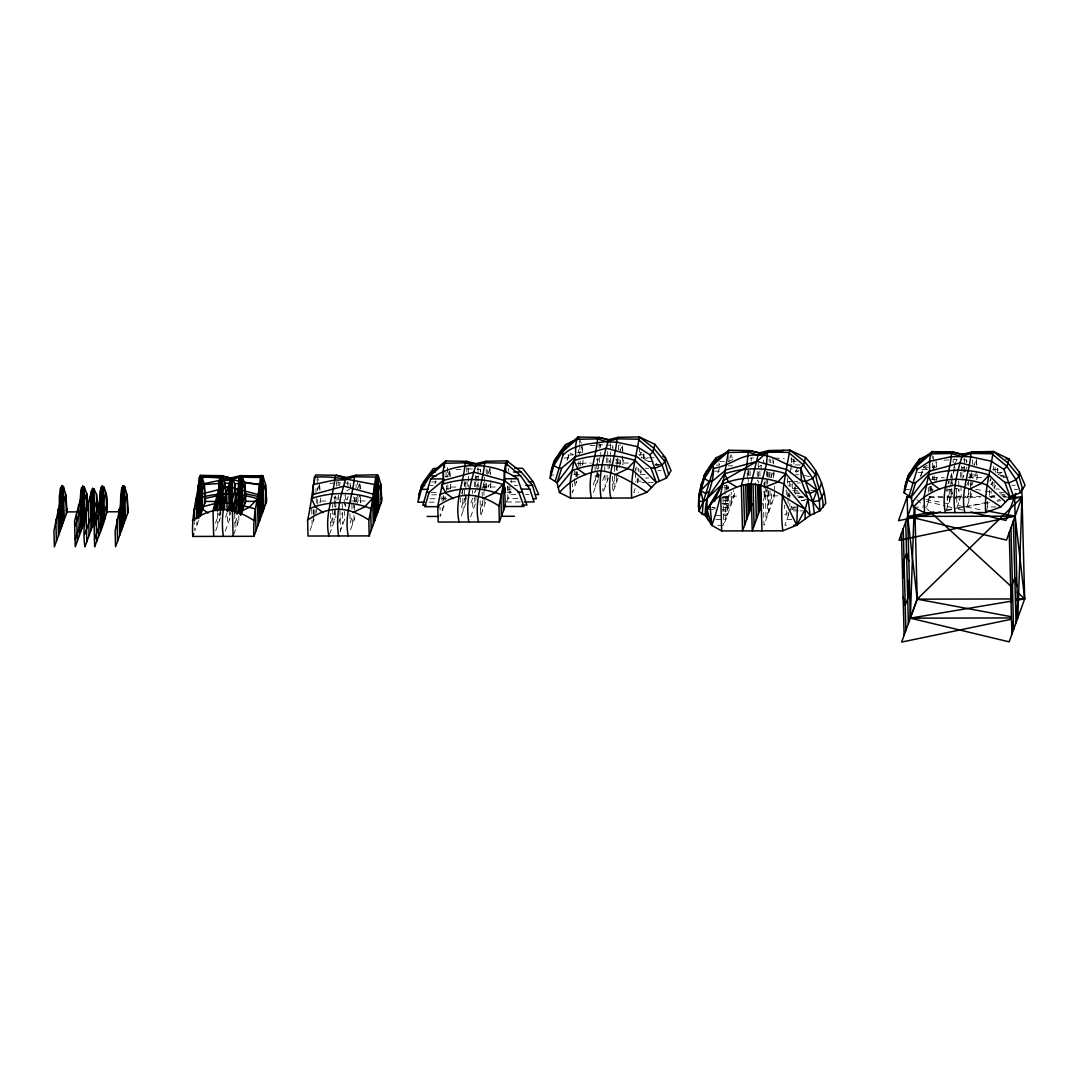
<?xml version="1.0" encoding="UTF-8"?>
<svg xmlns="http://www.w3.org/2000/svg" width="1079" height="1079" viewBox="0 0 1079 1079"><rect width="100%" height="100%" fill="white"/><g stroke="black" fill="none" stroke-linecap="round" stroke-linejoin="round"><path stroke-width="0.75" stroke-dasharray="5 3.75" d="M567.163 460.369L569.483 452.681L573.569 454.906M920.67 476.473L923.462 467.261L927.657 465.103M434.945 483.702L435.822 480.856M567.298 459.775L569.483 452.681M717.899 472.966L720.084 465.872L718.816 463.161M920.846 475.772L923.017 468.677M763.204 500.589L766.899 489.839M770.905 477.741L772.402 473.195M198.576 520.469L194.827 530.814L194.611 522.438M215.53 523.14L219.253 512.849L219.455 520.429M215.733 530.72L220.871 516.49L220.723 510.434M225.511 517.394L227.197 512.727L227.521 524.96M225.255 531.192L230.623 516.396L230.501 511.797M234.952 523.099L237.016 517.407L237.205 524.987M233.765 534.496L239.659 518.217M319.006 485.617L316.066 493.75L315.85 485.914M310.051 530.409L314.097 519.215M320.598 497.999L320.031 502.841L319.95 499.793M339.292 485.631L340.371 482.65L329.162 483.446M330.754 522.735L334.477 512.444M329.567 534.132L336.095 516.099M338.752 522.425L342.421 512.323M348.166 496.421L346.845 500.09L346.764 496.866M340.06 531.96L344.714 519.107L344.511 511.446M359.267 484.093L357.648 488.571L357.473 482.273M356.596 504.945L360.13 495.194L360.319 502.774L360.831 494.883M350.554 529.776L354.883 517.812M447.583 476.055L449.714 470.161L450.186 476.325M443.968 506.091L440.219 516.436L439.989 507.481M450.199 488.868L450.766 484.026L450.199 488.868L446.841 488.881M461.623 493.332L465.737 481.949L465.953 489.812M461.434 507.346L464.644 498.471L464.847 506.051M461.299 515.843L466.263 502.126L466.074 494.533M470.889 503.016L472.589 498.35L472.899 510.583M474.558 492.887L475.691 489.772M477.012 486.116L478.334 482.448M470.646 516.828L476.014 502.018L475.731 491.296M482.637 488.908L484.525 483.675M488.355 473.101L489.974 468.637L490.54 474.787M480.344 508.722L482.407 503.03M489.219 484.201L488.14 487.182L488.018 482.461M485.685 502.072L480.546 516.301L480.142 500.858M506.631 501.856L510.556 491.039M578.587 455.851L582.067 446.234L582.228 452.654L577.44 452.654M583.119 460.099L582.552 464.941L579.194 464.941M576.618 481.301L572.571 492.51L572.329 483.54M582.552 464.941L583.199 463.147L591.225 463.134M593.275 484.835L596.997 474.544M593.463 492.415L599.897 474.666M602.675 480.654L604.941 474.423M610.687 458.521L609.365 462.176L609.244 457.348M608.354 478.091L602.999 492.887L602.878 488.301M622.88 450.86L622.327 444.696L620.169 450.658L619.993 444.373M612.697 484.795L614.747 479.103M619.117 467.045L622.65 457.294M618.038 478.145L612.885 492.375L612.44 475.353M635.167 488.477L633.751 492.375L638.674 492.361M646.807 482.583L637.298 482.596L638.93 478.078M640.697 473.182L641.6 470.7M717.724 525.325L723.685 525.311L734.327 495.922L734.192 491.066M788.924 513.968L784.865 525.176L789.342 525.176M790.044 510.88L792.269 504.743M932.566 470.431L935.506 462.284M926.551 507.09L930.3 496.745M932.202 491.471L933.052 489.138L928.034 489.232M935.695 481.827L937.179 477.727L932.418 478.226M947.955 483.985L948.981 481.14L949.142 487.425M953.809 467.814L954.726 465.278L954.551 458.993M955.266 463.795L956.884 459.317L961.753 459.667M947.254 499.415L950.977 489.111M946.067 510.812L952.595 492.766M955.252 499.105L958.921 488.989L959.231 501.236M966.824 467.153L962.023 480.411L962.104 483.473M956.979 507.467L961.214 495.774L960.93 485.064M966.865 485.361L967.89 482.515M976.873 465.427L976.306 459.276L974.148 465.238L974.027 460.517M967.189 497.945L969.846 490.608M973.096 481.625L971.828 485.145L971.707 480.425M976.63 471.874L974.472 477.835L974.391 474.679M967.054 506.442L972.017 492.725M989.807 481.167L990.792 478.469L990.954 484.7M986.206 511.163L989.146 503.057M994.69 487.762L995.58 485.28M795.587 471.793L798.285 466.479M784.595 514.993L787.171 512.984M792.31 508.964L794.886 506.955M644.298 459.964L648.25 457.469M1002.243 472.049L998.277 474.544L997.819 468.38M796.235 472.305L798.865 470.646M728.473 461.583L732.668 459.425M346.845 490.756L349.583 489.407M475.637 477.444L478.375 476.109M758.591 466.708L761.329 465.373M961.969 468.097L964.707 466.762M801.899 500.71L808.023 498.781M946.876 510.637L953.337 509.301M958.179 508.29L963.007 507.292M964.626 506.955L988.823 501.924M996.888 500.251L1000.112 499.577M946.364 490.19L957.801 488.274M946.876 509.801L953.404 508.695M955.036 508.425L963.21 507.049M966.474 506.496L982.807 503.745M984.439 503.475L989.349 502.652M997.509 501.276L1000.786 500.723M724.117 486.049L727.421 485.563M576.86 463.822L583.199 463.147M722.687 496.92L739.142 495.922M590.078 445.667L602.891 444.75M456.12 469.702L460.935 469.365M467.342 468.906L475.421 469.014M750.296 458.17L753.493 457.941M944.058 460.234L952.069 459.667M953.674 459.546L956.884 459.317M550.627 475.097L553.972 475.03M574.055 474.652L579.072 474.558M724.67 488.747L728.015 488.693M904.607 489.677L909.624 489.583M429.981 498.795L440.03 498.606M441.702 498.579L446.719 498.485L446.693 497.527M777.838 495.841L764.903 495.881L763.163 491.363M787.468 495.814L790.691 495.8M567.891 455.001L572.72 454.987M638.728 454.839L646.78 454.825M563.966 457.982L570.413 457.968M654.157 457.779L641.263 457.806L641.115 451.993L639.766 455.716L639.564 448.095M648.223 461.529L653.213 461.515M719.626 461.448L724.306 461.434M796.41 461.272L790.165 461.286L790.3 466.33M615.408 463.08L628.315 463.053M655.479 464.779L658.837 464.779M655.412 465.184L658.77 465.17M716.267 465.116L719.518 465.103M795.358 464.941L800.24 464.928M728.055 465.858L732.83 465.845M923.462 467.261L936.208 467.22L936.046 460.814M645.417 468.299L648.6 468.286M921.871 469.581L926.699 469.567M992.72 469.419L999.154 469.405M657.974 470.673L661.252 470.673M714.568 471.172L721.015 471.159M795.088 470.997L798.312 470.997M917.946 472.562L924.393 472.548M996.861 472.386L1001.69 472.373M795.506 474.733L798.824 474.72M445.101 476.581L448.284 476.581M1000.543 476.109L1007.193 476.095M645.417 478.064L648.654 478.064M932.512 477.741L944.26 477.714M967.769 477.66L983.913 477.633M1003.038 477.592L1008.069 477.579M931.501 479.535L936.532 479.521L936.451 476.459M641.115 481.167L637.81 481.167L637.729 477.957M431.613 481.908L436.442 481.895M510.529 481.733L516.976 481.72M792.849 481.504L788.075 481.504L788.196 485.995M794.427 481.49L797.61 481.49M648.385 482.569L656.315 482.556M797.084 482.96L800.362 482.96M994.636 482.879L991.453 482.893L991.534 486.103M429.766 485.644L433.097 485.631M514.211 485.456L517.542 485.456M1011.954 485.253L1015.231 485.253M450.847 487.074L457.267 487.061M481.436 487.007L495.976 486.98M507.211 486.953L510.421 486.953M723.807 487.492L730.2 487.479M507.926 489.151L511.284 489.138M792.755 490.379L797.61 490.365M810.572 490.338L815.441 490.325M431.222 492.402L437.588 492.388M506.712 492.24L514.656 492.213M999.397 492.644L1004.252 492.631M794.994 493.467L799.944 493.454M431.694 494.816L436.604 494.802M515.802 494.627L509.248 494.641L508.951 483.352M525.621 494.6L528.899 494.6M995.094 495.747L991.79 495.747L991.277 497.176L991.115 490.945M1001.703 495.733L1004.994 495.72M723.416 497.136L729.917 497.122M799.229 496.974L804.111 496.96M928.979 496.745L945.77 496.704M947.456 496.704L965.921 496.664M967.607 496.664L981.04 496.623M989.43 496.61L996.146 496.596M1002.877 496.583L1006.235 496.569M722.377 497.77L733.666 497.743L733.477 490.406M798.069 497.594L804.516 497.581M929.653 497.352L951.489 497.311M953.162 497.298L980.042 497.244M990.117 497.217L996.834 497.203M1003.551 497.19L1008.703 497.136M320.679 501.061L327.099 501.034M351.268 500.993L367.399 500.953M723.658 500.818L728.595 500.804M801.292 500.643L804.583 500.643M429.186 502.18L435.673 502.167M506.577 502.005L521.17 501.978M723.281 503.664L731.522 503.637L731.225 492.199M711.83 507.4L715.161 507.386M723.51 507.373L730.186 507.359L729.836 494.303M796.369 507.211L791.366 507.224L791.285 504.298M913.441 507.117L923.273 507.103M995.93 506.941L987.73 506.955L987.514 498.579M708.485 509.423L714.676 509.409M722.404 509.396L725.493 509.396M791.312 509.248L795.951 509.234M722.215 511.028L728.851 511.014L728.392 493.454M793.362 510.88L798.339 510.866M799.998 510.866L803.315 510.853M722.957 514.117L727.732 514.103L727.246 495.072M715.525 515.56L727.219 515.533L726.693 495.099M715.876 519.592L725.762 519.565L724.859 485.132M791.878 519.431L786.942 519.431L786.685 509.261M640.252 474.423L645.282 474.49M995.917 489.016L999.262 489.07M1014.327 489.286L1017.686 489.34M797.583 488.625L790.88 488.517L790.759 483.931M794.09 492.091L799.107 492.159M517.947 498.498L507.899 498.35L507.575 485.469M774.533 458.009L784.19 458.656M790.624 459.088L793.847 459.303L794.198 463.903M963.385 459.775L966.636 460.005L967.04 462.716M606.155 444.98L612.656 445.438L613.061 448.136M477.053 469.136L480.303 469.365L480.708 472.062M343.635 482.879L350.135 483.338L350.945 488.747M722.62 503.515L727.475 503.893M797.071 495.922L803.315 496.475M655.681 464.24L660.523 464.766L656.099 463.457M975.686 489.286L983.805 490.797M985.424 491.107L991.911 492.321M1000.017 493.831L1004.886 494.735M925.903 499.51L942.129 502.531M943.747 502.841L951.867 504.352M958.354 505.565L963.223 506.469M966.46 507.076L982.686 510.111M926.281 501.371L945.406 505.957M946.998 506.334L953.377 507.872M958.152 509.018L962.94 510.151M804.475 475.461L810.855 477.012M999.761 474.976L1004.185 476.284M645.781 460.396L650.192 461.718M722.283 503.772L726.949 505.188M924.824 468.003L927.549 469.486M712.72 507.143L715.39 509.14M916.988 499.644L925.553 507.535M926.78 508.668L929.235 510.92M731.414 455.19L732.25 458.022M580.394 440.583L581.23 443.402M317.024 475.65L318.71 481.301M763.46 459.978L764.067 464.037M773.211 460.976L773.481 464.051M360.359 488.76L359.806 482.61L359.968 488.895M936.154 462.351L936.518 466.978M643.839 453.8L644.19 458.427M582.174 447.772L582.647 453.935M319.654 485.671L320.004 490.298M997.441 468.637L997.562 473.249M995.243 472.386L995.094 466.573L993.746 470.296L993.624 465.723M994.11 484.174L994.231 489.003M992.613 481.409L992.747 486.224M989.524 490.298L989.686 496.542M977.399 474.598L976.832 479.454L976.711 474.895M976.306 459.276L976.468 465.575M972.53 459.694L972.651 464.361M972.894 473.762L973.015 478.469M971.491 472.562L971.666 478.847M971.14 485.334L970.857 474.315L968.402 481.099L968.929 501.263M969.994 473.465L970.196 481.207M970.237 482.785L970.601 496.65M966.636 460.005L966.717 462.864M964.275 458.17L964.666 473.101M963.088 467.086L963.345 476.756M961.645 466.128L961.767 470.889M961.821 472.481L961.942 477.242M960.607 472.386L960.809 480.344M958.705 481.072L958.88 487.411M956.493 488.774L956.857 502.881M954.767 466.856L954.928 473.155M953.108 459.735L953.189 462.851M953.35 469.082L953.553 476.945M952.271 480.465L952.069 472.602L950.653 476.527L951.179 496.704M952.312 482.043L952.406 485.186M951.435 474.355L951.516 477.511M951.557 479.076L951.678 483.797M951.799 488.463L951.961 494.533M949.183 489.003L949.507 501.303M946.917 486.831L947.443 506.995M933.645 456.39L934.023 471.064M934.144 475.745L934.266 480.587M932.175 455.5L932.256 458.427M932.364 462.81L932.485 467.382M932.715 476.257L932.795 479.481M931.555 486.359L931.69 491.188M930.354 486.238L930.476 491.066M929.801 486.278L929.936 491.323M930.071 496.367L930.085 497.311M928.264 487.317L928.385 491.997M928.547 498.228L928.628 501.344M795.21 484.458L795.466 494.169M793.847 459.303L793.969 464.105M794.576 487.344L794.737 493.211M791.514 457.577L791.649 462.608M791.689 464.294L791.865 471.01M792.175 482.974L792.337 489.03M790.341 468.016L790.475 473.061M789.275 481.409L789.423 487.398M789.585 493.319L789.693 497.729M789.855 503.583L789.922 506.51M788.385 493.481L788.466 496.421M787.441 478.132L787.616 484.862M787.791 491.592L787.913 496.65M787.967 498.323L788.088 503.38M788.331 512.444L788.412 515.398M786.173 489.853L786.294 494.708M784.339 505.147L784.433 508.425M773.953 470.269L774.156 478.267M774.371 486.251L774.452 489.461M774.493 491.053L774.614 495.854L763.999 525.176L763.392 501.762M772.928 457.901L773.09 464.523M773.306 472.818L773.481 479.44M773.872 494.357L773.953 497.675M770.649 459.452L770.73 462.729M770.986 472.548L771.121 477.457M771.539 493.818L771.795 503.637M769.165 458.899L769.246 462.244M769.516 472.292L769.637 477.309M769.988 490.689L770.433 507.427M768.14 472.238L768.275 477.296M768.626 490.756L769.152 510.947M767.452 471.712L767.749 483.19M767.965 491.39L768.518 512.714M766.589 471.24L766.94 484.673M766.994 486.346L767.735 514.885M765.051 480.883L765.146 484.242M765.186 485.914L766.063 519.485M764.552 482.475L764.903 495.881M763.892 483.001L764.269 497.621M761.113 465.17L761.342 473.519M759.845 470.957L759.98 475.893M758.24 463.404L758.753 483.055M757.229 471.294L757.485 481.153M751.186 457.86L751.267 461.138M750.04 470.66L750.175 475.677M748.678 470.606L748.813 475.65M747.976 470.12L748.273 481.598M747.207 472.966L747.437 481.355M730.254 455.001L730.335 457.712M728.864 456.633L728.986 461.421M728.204 486.036L728.285 489.016M727.003 486.13L727.084 489.124M726.423 484.997L726.639 493.413M722.943 497.055L723.685 525.311M643.448 454.057L643.57 458.669M640.13 469.594L640.211 472.804M638.674 468.434L638.755 471.644M636.893 467.018L636.974 470.134M637.176 477.916L637.298 482.596M635.342 467.935L635.423 471.051M635.464 472.602L635.706 481.962M623.419 460.032L622.839 464.874L622.327 444.696M620.412 460.099L620.492 463.255M618.55 445.114L618.672 449.795M618.914 459.182L619.036 463.903M617.512 457.982L617.754 467.423M616.999 464.456L616.878 459.735L616.096 461.906L616.015 458.885M617.04 466.034L617.161 470.754M616.176 465.049L616.338 471.348M616.46 476.014L616.622 482.084M614.423 466.519L614.585 472.804M614.625 474.382L614.949 486.683M612.656 445.438L612.737 448.284M610.296 443.604L610.471 450.226M610.512 451.885L610.808 463.12M609.406 463.714L609.527 468.299M607.666 451.548L607.787 456.309M607.828 457.901L607.963 462.662M608.043 465.845L608.124 468.906M606.614 457.806L606.83 465.764M607.072 475.084L607.234 481.207M604.726 466.492L605.252 486.656M600.571 444.413L600.652 447.556M600.774 452.276L600.99 460.153M599.088 443.604L599.209 448.271M599.452 457.644L599.573 462.365M598.373 469.041L598.09 458.022L596.674 461.947L596.593 458.926M598.494 473.641L598.616 478.186M597.456 459.789L597.699 469.23M597.779 472.373L597.982 479.953M596.714 463.525L597.2 482.124M595.001 466.56L595.527 486.723M579.625 440.448L579.693 443.159M579.733 444.508L579.922 452.128M580.165 461.165L580.286 466.007M578.425 449.754L578.506 452.802M578.735 461.677L578.857 466.506M577.575 471.779L577.697 476.608M576.375 471.658L576.496 476.486M575.822 471.698L575.957 476.743M576.078 481.787L576.105 482.731M574.203 469.621L574.406 477.417M574.446 478.982L574.648 486.764M511.149 479.521L511.23 482.596M508.56 468.313L508.641 471.361M490.999 480.91L490.5 488.8L490.379 484.255M489.974 468.637L490.136 474.922M487.695 469.878L487.816 474.598M486.197 469.041L486.319 473.721M486.562 483.109L486.764 490.972M485.199 483.486L485.415 491.35M484.363 477.255L484.808 494.681M483.662 482.812L483.985 495.274M484.066 498.417L484.269 506.011M482.111 492.011L482.596 510.61M480.303 469.365L480.384 472.211M477.943 467.531L478.118 474.153M478.172 475.812L478.456 487.047M476.756 476.432L477.174 492.226M475.313 475.475L475.448 480.249M475.488 481.827L475.61 486.589M474.274 481.733L474.477 489.691M474.679 497.473L474.881 505.134M472.373 490.419L472.467 493.589M468.232 468.34L468.394 474.639M468.434 476.203L468.718 487.222M466.735 467.531L466.856 472.197M467.099 481.571L467.22 486.292M465.103 483.716L465.184 486.858M465.427 496.3L465.629 503.88M464.199 481.342L464.604 496.893M462.648 490.486L462.81 496.785M462.851 498.35L463.174 510.65M460.639 497.743L460.76 502.463M449.754 471.523L449.876 476.581M447.353 467.49L447.596 477.012M447.812 484.862L447.92 489.34M446.032 472.157L446.166 477.161M446.382 485.604L446.544 491.565M445.249 496.731L445.33 499.698M444.062 496.839L444.13 499.82M443.469 495.625L443.604 500.669M443.739 505.714L443.752 506.658M441.931 496.664L442.053 501.344M442.215 507.575L442.296 510.691M357.81 494.856L357.972 501.155M356.07 484.579L356.151 487.695M356.394 497.082L356.515 501.802M355.031 497.459L355.234 505.323M354.681 510.232L354.357 497.648L353.575 499.806L353.494 496.785M353.656 502.962L353.818 509.248M353.979 515.425L354.101 519.984M351.902 504.419L352.024 509.14M352.428 524.583L352.226 517.003L350.176 522.695L349.92 513.253M350.135 483.338L350.216 486.184M347.775 481.504L347.951 488.14M345.267 494.222L345.442 500.562M345.604 506.806L345.523 503.745L344.39 506.86L344.093 495.706M342.205 504.392L342.731 524.569M339.952 510.475L340.478 530.801M338.01 480.735L338.213 488.612M338.388 494.897L338.509 499.617M336.567 481.504L336.688 486.17M336.972 497.122L337.053 500.265M335.852 506.941L335.569 495.922L334.153 499.847L334.072 496.826M334.935 497.689L335.178 507.13M335.259 510.273L335.461 517.853M334.193 501.425L334.679 520.024M332.48 504.459L332.561 507.602M332.602 509.18L333.006 524.623M330.498 513.294L330.943 530.315M319.546 484.134L319.708 490.392M317.118 478.847L317.401 490.041M317.644 499.388L317.846 507.184M316.187 498.431L316.309 503.097M316.471 509.342L316.552 512.458M315.055 509.881L315.176 514.562M313.854 509.854L313.976 514.535M313.301 509.72L313.423 514.4M313.463 515.964L313.584 520.631M311.723 509.086L311.966 518.433M312.006 519.997L312.128 524.677M238.756 515.829L238.877 520.388M234.709 513.658L235.155 530.679M229.247 510.327L229.49 519.512M220.049 510.677L220.237 518.257M217.472 512.727L217.783 525.028M196.823 521.953L196.904 525.068"/><path stroke-width="1.5" d="M698.477 507.427L699.03 497.19L704.412 474.922L714.945 461.461L728.689 450.253L749.527 450.577L759.373 452.816L768.949 450.536L789.882 450.118L805.554 457.55C817.477 469.972 824.707 486.238 825.705 503.434L819.905 510.812L810.127 515.357L796.788 525.149L782.828 530.801L721.649 530.935L711.762 525.338L705.504 515.587L702.254 514.17L699.003 511.082C696.737 491.889 703.333 472.062 716.294 457.739L725.992 452.978M805.055 519.404L805.231 509.221L808.023 498.781L801.522 481.005L800.605 468.016L803.491 464.914L805.554 457.55M59.264 505.404L59.547 495.409L60.559 488.072L61.921 485.806L63.378 486.494L65.886 494.978L67.033 511.905L54.368 546.878L53.95 530.895L59.264 505.404L59.938 531.475M120.443 505.269L120.74 495.288L121.752 487.951L123.114 485.671L124.571 486.359L127.079 494.843L128.212 511.77L115.547 546.743L115.129 530.76L120.443 505.269L121.131 531.34M443.105 481.531C443.712 474.787 442.174 467.045 445.748 460.989L466.573 461.313L477.862 464.213L463.242 461.96M439.005 506.671L424.748 506.698L429.361 491.93L443.078 480.587L474.018 472.17L504.271 480.452L518.581 491.741L523.962 506.483L504.945 506.523C505.916 491.592 501.371 475.084 506.928 460.854L508.384 461.542M575.458 457.604C576.065 450.86 574.527 443.118 578.088 437.062L598.912 437.386L608.772 439.612L618.348 437.332L639.281 436.928L654.953 444.346L665.446 457.766L671.071 470.646L666.485 478.024L656.315 482.556L646.861 492.348L631.714 497.999L570.535 498.134L559.462 492.537L557.088 482.772L561.714 468.003L575.431 456.66L606.371 448.244L636.61 456.525L650.92 467.814L654.953 468.273L662.142 465.17L664.839 461.488L665.446 457.766L662.789 456.255M929.437 472.184C930.044 465.44 928.506 457.698 932.067 451.629L952.905 451.953L964.194 454.852L956.021 453.059M716.294 457.739L713.017 465.116C715.714 482.461 703.71 498.066 705.504 515.587C708.755 499.361 727.098 490.365 741.354 485.577C762.313 479.427 780.616 494.937 797.448 504.945L796.788 525.149L793.807 525.163M914.21 507.373L910.339 618.105M1008.582 497.176L1022.015 497.149L1017.794 617.93L1014.624 496.556L1011.374 495.949M701.525 483.176L698.963 500.872L699.003 511.082L703.211 501.978L713.664 468.205C729.404 466.614 741.853 453.099 758.024 455.217C773.508 453.477 785.229 467.234 800.605 468.016L812.811 501.735L814.402 513.914M81.019 530.868L80.224 500.13L80.831 490.905L82.746 486.13L84.243 486.872L86.725 493.494L87.79 507.305M99.646 500.076L100.846 487.6L102.181 486.089L103.665 486.818C113.416 507.022 101.466 527.793 94.669 546.783L94.008 521.076L99.646 500.076L100.455 530.828M219.172 509.693L218.659 489.677L219.253 480.465L221.182 475.691L232.471 478.59L234.912 483.743L235.964 498.323M223.393 536.371C220.251 516.382 224.998 496.664 231.041 477.916L240.604 475.637L242.101 476.378L244.582 483.001L245.567 493.777L238.675 512.795L238.081 489.637L239.282 477.147L240.604 475.637L262.993 475.92L265.501 484.404L266.648 501.317L253.983 536.303L192.79 536.438C191.199 515.749 197.376 495.234 200.357 475.367L221.182 475.691L232.471 478.59L242.114 475.96L262.993 475.92L263.856 509.005M1011.077 602.446L1012.412 584.252L1014.826 577.548L1016.957 586.18M575.431 456.66L573.961 460.625L557.088 482.772L550.196 478.28C550.641 465.454 557.681 454.178 565.679 444.548L572.612 441.149M955.104 512.633C951.975 492.658 956.722 472.926 962.751 454.192L972.327 451.912L993.26 451.494L1008.932 458.926L1019.426 472.332L1025.05 485.226L1020.464 492.604L1010.295 497.136L1000.84 506.928L985.707 512.579L924.514 512.7L913.441 507.117L911.067 497.352L904.175 492.847C904.62 480.02 911.661 468.758 919.672 459.128L929.37 454.367M902.624 578.236L904.054 560.109L906.549 553.217L908.828 561.107M1017.443 604.86L1016.013 622.826L1013.356 521.063M909.314 579.828L907.722 598.427L905.227 605.319L903.11 596.957M699.475 492.793L698.963 500.872L703.211 501.978L722.606 483.918C742.365 475.96 763.972 476.055 783.786 483.783L810.127 515.357L808.023 498.781L785.755 473.681C765.766 467.194 744.51 467.14 724.562 473.816L706.745 499.011L707.649 519.606M816.048 470.957C814.685 483.311 823.843 494.56 823.075 507.157M1019.426 472.332L1018.819 476.068L1022.703 489.421M253.983 536.303C252.378 515.614 258.569 495.113 261.536 475.232L262.521 512.727M307.596 520.051C311.265 505.107 312.033 489.529 315.567 474.962L336.392 475.286L346.251 477.511L355.827 475.246L376.76 474.827L378.216 475.515L380.725 483.999L381.858 500.926L369.193 535.899L308.014 536.034L307.596 520.051C329.001 505.485 347.222 505.889 368.789 519.916L369.193 535.899M368.789 519.916C372.457 504.972 373.226 489.394 376.76 474.827L377.731 512.323M505.458 505.107L499.375 521.926L438.182 522.061L437.764 506.078L443.078 480.587M499.375 521.926L498.957 505.943L504.271 480.452M711.762 525.338L710.049 505.134L722.606 483.918L706.947 509.436L711.762 525.338C721.082 501.169 724.022 475.003 728.689 450.253M782.828 530.801C779.2 503.502 785.026 476.284 789.882 450.118L804.206 461.259L815.441 474.679L812.743 478.361L805.554 481.463L801.522 481.005L787.211 469.716L756.972 461.434L726.032 469.851L712.315 481.194L709.416 481.679L700.77 490.581L703.211 501.978L702.254 514.17L705.437 514.157M92.605 488.369L93.509 523.18L84.958 546.81C81.829 526.822 86.576 507.103 92.605 488.369L94.048 489.03L96.49 494.182L97.501 507.238M650.92 467.814L656.315 482.556L635.153 460.49C615.165 454.003 593.909 453.949 573.961 460.625L570.117 482.151L570.535 498.134M668.724 474.841L664.839 461.488L653.604 448.068L639.281 436.928C636.3 456.808 630.123 477.309 631.714 497.999M985.707 512.579C984.102 491.889 990.293 471.375 993.26 451.494L1007.597 462.648L1018.819 476.068L1016.121 479.75L1008.932 482.852L1004.9 482.38L990.589 471.105L960.35 462.824L929.41 471.24L924.096 496.731L924.514 512.7M83.852 523.072L75.247 546.824L74.572 521.117L80.224 500.13M213.682 536.384L213.008 510.677L218.659 489.677L228.627 486.548L258.879 494.829L259.553 520.901M233.104 536.344L232.43 510.637L238.081 489.637M418.274 499.024L421.471 485.658L431.991 472.184L445.748 460.989L445.762 461.933M550.627 475.097L553.81 461.731L555.901 457.995M904.607 489.677L907.79 476.311L909.88 472.575M521.966 505.066L526.93 505.053L517.65 478.752C493.939 461.246 454.232 461.124 430.71 478.941L422.806 505.282L426.111 505.269M555.159 481.355L563.063 455.014L562.415 451.926L565.679 444.548M909.138 495.935L917.042 469.594L916.395 466.506L919.672 459.128M524.407 501.964L534.132 501.951L529.789 489.097L520.537 475.65L505.565 463.12L484.66 462.77L475.07 465.953L465.238 462.824L444.386 463.255L430.062 475.852L421.511 489.34L417.843 502.207L424.33 502.194M550.196 478.28L553.864 465.413L562.415 451.926L576.726 439.328L597.591 438.883L607.423 442.026L616.419 442.12L636.907 446.531L650.003 454.825L659.269 481.126M904.175 492.847L907.844 479.98L916.395 466.506L930.705 453.908L951.57 453.463L961.402 456.606L970.399 456.7L990.886 461.111L1003.983 469.392L1013.262 495.706M929.41 471.24L915.693 482.583L911.067 497.352L927.953 475.205C947.888 468.529 969.158 468.583 989.133 475.07L1010.295 497.136L1004.9 482.38M57.996 516.814L65.886 494.978L66.385 513.685M66.305 510.637L66.965 508.816M74.721 526.66L86.725 493.494L87.17 510.623M75.044 539.244L87.709 504.271M84.634 534.564L97.299 499.59M94.143 526.619L106.147 493.454L106.673 513.617M94.48 539.203L107.145 504.217M119.176 516.679L127.079 494.843L127.565 513.55M127.484 510.502L128.145 508.681M196.418 506.375L204.322 484.538L201.813 476.055L200.357 475.367L201.328 512.862M204.727 500.197L205.374 498.404L204.322 484.538L220.345 483.392M192.79 536.438L193.815 533.619M218.16 495.585L205.374 498.404L205.455 501.452L200.006 516.517L198.995 477.633C219.536 475.947 239.025 481.328 259.162 484.835L260.066 519.471M201.786 476.473L222.665 476.419L225.16 483.055L215.207 510.556L215.018 503.502L224.526 502.814L234.44 503.461L255.453 508.897L256.02 530.679M230.043 483.392L225.16 483.055L226.145 493.831L220.682 508.91L219.846 477.188M227.696 511.352L235.735 489.151L238.54 490.473M232.605 510.893L232.471 478.59M234.629 510.515L244.582 483.001L259.068 483.972M240.725 515.276L245.756 501.371L245.567 493.777L260.106 496.893M257.611 506.24L265.501 484.404L266 503.111M265.92 500.063L266.567 498.269M372.821 505.835L380.725 483.999L381.211 502.706M381.13 499.658L381.777 497.864M502.989 491.862L504.459 487.816M654.953 444.346L652.889 451.723L650.003 454.825M752.373 503.677L742.527 530.881L741.354 485.577L746.992 464.577L748.192 452.088L749.527 450.577L760.816 453.477L759.373 452.816L758.024 455.217L751.011 483.878L752.238 530.868L762.125 503.569M910.42 496.246L907.156 496.785L898.497 520.698L940.429 511.986M912.821 502.14L899.009 540.309L1015.137 516.167L1024.672 598.912L1009.135 641.843L910.312 618.159L1011.603 601.111M914.803 507.4L917.204 599.155L901.666 642.072L1011.333 619.265M1015.771 493.386L1005.965 520.469L970.911 512.066M1007.314 499.631L1022.015 497.149L1006.478 540.08L907.668 516.396L917.204 599.155L910.312 617.957L907.156 496.785L910.514 496.785M821.645 482.906L819.352 488.935L817.059 490.325L809.857 493.427L805.258 491.215M418.598 494.843L423.548 481.922L433.34 468.475L438.02 468.461M714.541 501.02L723.24 480.614L756.972 461.434L768.949 450.536L770.433 451.278M824.194 492.523L819.406 500.602L819.905 510.812L812.811 501.735L808.023 498.781M706.502 471.199L704.412 474.922L704.466 478.604L700.77 490.581L705.733 493.656L709.119 491.431M346.251 477.511C340.222 496.259 335.475 515.978 338.604 535.966M608.772 439.612C602.743 458.359 597.995 478.078 601.124 498.066M558.275 487.654L572.005 470.714C591.764 462.77 613.371 462.864 633.184 470.592L651.581 487.452M912.254 502.234L925.984 485.294C945.744 477.35 967.364 477.444 987.164 485.159L1005.574 502.032M533.026 498.714L536.371 498.768L532.486 485.415L521.265 471.995L506.928 460.854L485.995 461.272L484.66 462.77C483.041 482.691 473.951 501.438 478.496 521.966M618.348 437.332L617.013 438.843C599.304 445.195 577.737 440.488 563.063 455.014M1003.983 469.392L1006.869 466.303L1008.932 458.926L1005.817 458.939M196.742 518.837L196.23 498.93C216.164 492.253 237.434 492.307 257.409 498.795L249.384 507.319L237.528 512.97M323.241 512.633L315.473 507.022L311.44 498.525C331.388 491.849 352.644 491.903 372.633 498.39L364.608 506.914L352.752 512.579M441.729 489.016L441.621 484.552C461.556 477.876 482.826 477.93 502.801 484.417L494.775 492.941L482.92 498.592M635.153 460.49L627.128 469.014L615.273 474.666M989.133 475.07L981.108 483.594L969.252 489.246M785.755 473.681L777.595 482.178L765.928 486.723M559.462 492.537C569.712 480.492 584.831 472.845 600.41 470.673C617.674 472.723 632.766 482.799 646.861 492.348M913.441 507.117C923.691 495.072 938.811 487.425 954.389 485.253C971.653 487.303 986.759 497.379 1000.84 506.928M1011.293 616.716L917.204 599.155L1022.015 497.149M579.544 437.75L578.088 437.062L564.344 448.257L553.81 461.731L553.864 465.413L558.814 468.488L561.714 468.003M951.179 452.64L932.067 451.629L918.323 462.837L907.79 476.311L907.844 479.98L912.794 483.068L915.693 482.583M917.042 469.594L929.707 461.246L950.977 456.741L961.402 456.606L970.992 453.423L991.898 453.773L1006.869 466.303L1016.121 479.75L1020.464 492.604M192.386 520.456C213.79 505.876 231.998 506.294 253.565 520.321M437.764 506.078C459.182 491.511 477.39 491.916 498.957 505.943M198.846 518.055L197.983 484.97L219.253 480.465L229.679 480.33L239.282 477.147L260.174 477.498L261.185 516.382M215.018 503.502L194.26 509.018L194.571 520.752M309.484 508.627C329.243 500.669 350.85 500.764 370.663 508.492L371.23 530.275M439.652 494.654C459.411 486.696 481.032 486.791 500.831 494.519L501.398 516.301L514.508 516.275M218.659 489.677L197.686 494.964L198.293 517.92M485.995 461.272L476.432 463.538C470.39 482.286 465.642 502.005 468.772 521.993M1009.782 497.567L1014.624 496.556L1011.266 496.569M933.807 511.999L907.668 516.396L1015.137 516.167L987.555 511.014M1016.499 600.288L1024.672 598.912L1021.8 488.976M239.754 483.379L234.912 483.743L235.424 503.124M994.717 452.195L973.811 452.654L972.327 451.912L970.992 453.423C969.374 473.344 960.283 492.078 964.815 512.619M514.804 468.299L522.6 468.273L533.093 481.693L538.718 494.573L535.44 494.587M431.991 472.184L435.107 472.184M513.456 472.009L521.265 471.995M430.062 475.852L436.577 475.839M512.404 475.677L520.537 475.65M430.71 478.941L443.59 478.914M504.77 478.779L517.65 478.752M528.251 481.693L533.093 481.693M421.471 485.658L424.789 485.658M525.837 485.429L532.486 485.415M421.511 489.34L428.242 489.313M521.373 489.111L529.789 489.097M426.461 492.415L429.644 492.402M517.839 492.213L522.6 492.199M205.455 501.452L216.704 501.438M245.756 501.371L257.004 501.344M67.033 511.905L78.268 511.878M107.334 511.81L118.582 511.783M427.109 516.463L438.573 516.45M917.204 599.155L1011.239 598.953M1016.27 598.939L1024.672 598.912L1017.322 592.155M910.312 618.159L1011.077 617.943M742.986 451.17L751.011 451.319M783.88 450.509L767.614 452.047L758.024 455.217L748.192 452.088L727.327 452.533L713.017 465.116L704.466 478.604L709.416 481.679M606.951 439.558L598.912 437.386L597.591 438.883C595.972 458.804 586.882 477.552 591.413 498.08M344.43 477.457L336.392 475.286L335.07 476.797C333.451 496.704 324.361 515.452 328.893 535.98M907.156 496.785L911.93 497.932M954.389 452.694L952.905 451.953L951.57 453.463C949.952 473.384 940.861 492.132 945.393 512.66M468.057 462.041L466.573 461.313L465.238 462.824C463.619 482.731 454.529 501.479 459.061 522.007M357.311 475.974L355.827 475.246L354.492 476.743L344.902 479.926L334.477 480.061L313.207 484.565L313.45 494.128M797.448 504.945L805.231 509.221L796.788 525.149L781.911 495.207M736.256 486.777L728.73 482.286L724.562 473.816M939.742 489.313L931.973 483.702L927.953 475.205M585.762 474.733L577.993 469.122L573.961 460.625M453.409 498.66L445.64 493.049L441.621 484.552M208.031 513.038L200.249 507.427L196.23 498.93M805.554 481.463L817.059 490.325L819.406 500.602L812.811 501.735L817.059 490.325L812.743 478.361L803.491 464.914L788.52 452.398L767.614 452.047L766.414 464.536L760.776 485.523L761.949 530.841M930.449 512.053L1012.439 587.637M666.485 478.024L662.142 465.17L652.889 451.723L637.918 439.193L617.013 438.843C615.394 458.764 606.304 477.511 610.835 498.039M1011.562 621.113L1013.586 629.529L1010.942 527.766M1009.243 532.419L1011.9 634.196M932.067 451.629L932.094 452.587M930.705 453.908L930.732 454.866M929.707 461.246L929.734 462.203M905.726 521.75L908.37 623.527M903.231 528.656L905.874 630.419M901.464 533.525L904.121 635.288M760.236 485.793L760.789 507.224M758.793 484.687L759.468 510.893M757.579 484.431L758.348 514.009M755.421 483.365L756.366 519.458M753.034 484.323L754.113 525.689M750.391 484.039L750.997 507.467M749.028 484.066L749.73 510.987M748.327 483.23L749.096 512.754M747.518 484.714L748.313 514.926M745.724 484.282L746.641 519.525M743.539 485.078L744.577 525.217M720.718 495.342L721.649 530.935M578.088 437.062L578.115 438.007M575.727 446.666L575.741 447.623M506.928 460.854L507.049 465.642M505.565 463.12L505.808 472.548M504.554 470.457L504.851 481.827M505.012 487.856L505.12 492.24M502.801 484.417L503.488 510.569M444.386 463.255L444.481 467.261M443.375 470.592L443.671 482.246M378.216 475.515L379.08 508.6M376.409 515.978L375.398 477.093L354.492 476.743C352.873 496.664 343.783 515.411 348.315 535.939M375.29 519.08L374.386 484.431C354.236 480.937 334.76 475.542 314.205 477.228L314.34 482.273M374.777 520.496L374.089 494.425L343.85 486.143L312.91 494.56L312.977 497.513M372.633 498.39L373.307 524.542M257.409 498.795L258.097 524.933M244.582 483.001L245.108 503.178M242.101 476.378L242.95 509.14M240.604 475.637L241.575 512.93M239.282 477.147L240.266 514.939M238.675 480.425L239.551 513.671M236.409 494.249L236.935 514.265M234.44 503.461L234.709 513.658M231.041 477.916L231.904 511.203M229.679 480.33L230.461 510.273M228.627 486.548L229.247 510.327M226.698 493.696L227.156 511.136M226.145 493.831L226.226 496.866M225.16 483.055L225.646 501.708M224.526 502.814L224.688 509.275M222.665 476.419L223.528 509.18M221.182 475.691L222.072 509.935M219.253 480.465L219.995 509.099M216.987 494.29L217.432 511.149M204.322 484.538L204.808 503.246M201.813 476.055L202.677 509.14M124.571 486.359L125.434 519.444M123.114 485.671L124.085 523.167M121.752 487.951L122.763 526.822M120.74 495.288L121.644 529.924M118.987 509.234L119.661 535.386M117.018 519.336L117.584 541.118M103.665 486.818L104.515 519.579M102.181 486.089L103.152 523.369M100.846 487.6L101.871 526.903M100.253 490.864L101.237 528.656M97.987 504.689L98.782 535.427M96.49 494.182L96.948 512.026M96.018 513.901L96.719 541.118M94.048 489.03L94.844 519.512M91.256 490.77L92.187 526.835M90.204 496.987L91.068 529.951M88.276 504.149L89.085 535.413M86.091 513.253L86.833 541.645M84.243 486.872L85.052 518.109M82.746 486.13L83.717 523.409M81.424 487.641L82.449 526.943M80.831 490.905L81.815 528.697M78.551 504.729L79.36 535.467M76.596 513.941L77.297 541.159M63.378 486.494L64.241 519.579M61.921 485.806L62.906 523.302M60.559 488.072L61.57 526.957M59.547 495.409L60.451 530.059M57.794 509.369L58.482 535.521M55.825 519.471L56.405 541.253"/></g></svg>
